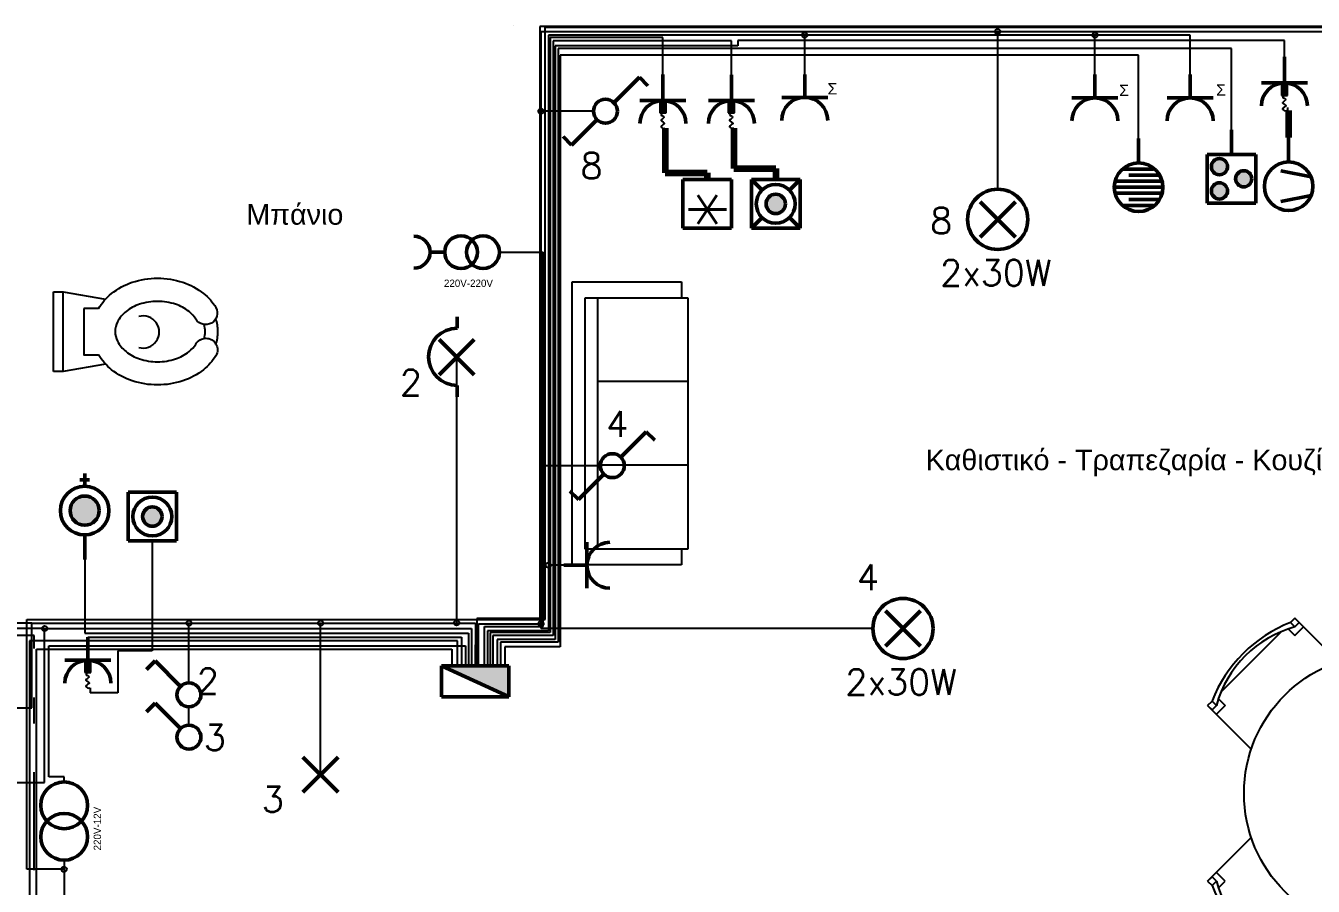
# Model space of a CAD drawing. Header units: metres. Extents: x -82.3 to -56.2, y 15.4 to 27.6.
# Drawn here: x -64.82 to -59.81, y 17.64 to 20.99 of the extents above; entities that cross this region are included whole.
import ezdxf

# ---------------------------------------------------------------- set-up
doc = ezdxf.new("R2010")
doc.units = ezdxf.units.M
doc.header["$LTSCALE"] = 0.1
doc.linetypes.add('ACAD_ISO10W100', pattern=[18, 12, -3, 0, -3])
doc.linetypes.add('DASHDOT', pattern=[25.4, 12.7, -6.35, 0, -6.35])
for name, color, linetype in [('00-03-furn', 254, 'Continuous'), ('00-03-wall', 255, 'Continuous'), ('BUILD_FL002_USER', 254, 'Continuous'), ('Γραμμή Κουδουνιών-Κλειδαριάς', 190, 'Continuous'), ('Γραμμή Ρευματοδοτών', 3, 'Continuous'), ('Γραμμή Συσκευών', 1, 'Continuous'), ('Γραμμή Τηλεφώνου', 30, 'DASHDOT'), ('Γραμμή Φωτισμού', 5, 'Continuous'), ('Παροχή', 11, 'Continuous')]:
    doc.layers.add(name, color=color, linetype=linetype)
doc.layers.add('Electrical', color=255, linetype='Continuous', lineweight=50)
doc.layers.add('S', color=7, linetype='Continuous', lineweight=100)
doc.styles.add('KANABOS', font='arial.ttf')
doc.styles.add('Romans', font='Romans.shx')
doc.styles.add('TXT', font='romans.shx')
pattern_1 = [(0, (-135.498, -2.004), (0, 6.985), [5.08, -1.905]), (90, (-135.498, -2.004), (-6.985, 4e-16), [5.08, -1.905])]

# ---------------------------------------------------------------- blocks, each defined once
blk = doc.blocks.new('SYMBOL_Table_1_2D')
blk.add_circle((0, 0), 0.45)
blk = doc.blocks.new('table1')
at = {"extrusion": (-0.707107, 0.707107, -4.59227e-16)}
for p, q in [((67.3719, 23.3632, 1.44), (67.3549, 23.3463, 1.44)), ((67.0324, 23.0238, 1.44), (67.0494, 23.0408, 1.44))]:
    blk.add_line(p, q, dxfattribs=at)
for p, q in [((67.3719, 23.3632, 1.44), (67.3549, 23.3463, 1.44)), ((67.3719, 23.3293, 1.44), (67.3549, 23.3463, 1.44)), ((67.3719, 23.3632, 1.44), (67.3888, 23.3463, 1.44)), ((67.3719, 23.3632, 1.44), (67.5416, 23.1935, 1.44)), ((67.3719, 23.3293, 1.44), (67.3888, 23.3463, 1.44)), ((67.8863, 23.1935, 1.44), (68.056, 23.3632, 1.44)), ((68.056, 23.3632, 1.44), (68.039, 23.3463, 1.44)), ((68.056, 23.3293, 1.44), (68.039, 23.3463, 1.44)), ((68.056, 23.3632, 1.44), (68.0729, 23.3463, 1.44)), ((68.056, 23.3293, 1.44), (68.0729, 23.3463, 1.44)), ((67.0842, 23.0755, 1.44), (67.3201, 23.3115, 1.44)), ((67.3459, 23.3213, 1.44), (67.3719, 23.2954, 1.44)), ((68.0819, 23.3213, 1.44), (68.056, 23.2954, 1.44)), ((68.1077, 23.3115, 1.44), (68.3436, 23.0755, 1.44)), ((67.0324, 23.0238, 1.44), (67.0494, 23.0408, 1.44)), ((67.0664, 23.0238, 1.44), (67.0494, 23.0408, 1.44)), ((67.0744, 23.0498, 1.44), (67.1003, 23.0238, 1.44)), ((68.3534, 23.0498, 1.44), (68.3275, 23.0238, 1.44)), ((68.3614, 23.0238, 1.44), (68.3784, 23.0408, 1.44)), ((68.3954, 23.0238, 1.44), (68.3784, 23.0408, 1.44)), ((67.0324, 23.0238, 1.44), (67.0494, 23.0069, 1.44)), ((67.2021, 22.8541, 1.44), (67.0324, 23.0238, 1.44)), ((67.0664, 23.0238, 1.44), (67.0494, 23.0069, 1.44)), ((68.3954, 23.0238, 1.44), (68.2257, 22.8541, 1.44)), ((68.3614, 23.0238, 1.44), (68.3784, 23.0069, 1.44)), ((68.3954, 23.0238, 1.44), (68.3784, 23.0069, 1.44)), ((67.2021, 22.5094, 1.44), (67.0324, 22.3397, 1.44)), ((68.3954, 22.3397, 1.44), (68.2257, 22.5094, 1.44)), ((67.0324, 22.3397, 1.44), (67.0494, 22.3567, 1.44)), ((67.0324, 22.3397, 1.44), (67.0494, 22.3227, 1.44)), ((67.0664, 22.3397, 1.44), (67.0494, 22.3567, 1.44)), ((67.0664, 22.3397, 1.44), (67.0494, 22.3227, 1.44)), ((67.0744, 22.3138, 1.44), (67.1003, 22.3397, 1.44)), ((68.3534, 22.3138, 1.44), (68.3275, 22.3397, 1.44)), ((68.3614, 22.3397, 1.44), (68.3784, 22.3567, 1.44)), ((68.3614, 22.3397, 1.44), (68.3784, 22.3227, 1.44)), ((68.3954, 22.3397, 1.44), (68.3784, 22.3567, 1.44)), ((68.3954, 22.3397, 1.44), (68.3784, 22.3227, 1.44)), ((67.0842, 22.288, 1.44), (67.3201, 22.052, 1.44)), ((68.1077, 22.052, 1.44), (68.3436, 22.288, 1.44)), ((67.3719, 22.0003, 1.44), (67.5416, 22.17, 1.44)), ((67.8863, 22.17, 1.44), (68.056, 22.0003, 1.44)), ((67.3459, 22.0422, 1.44), (67.3719, 22.0682, 1.44)), ((68.0819, 22.0422, 1.44), (68.056, 22.0682, 1.44)), ((67.3719, 22.0342, 1.44), (67.3549, 22.0173, 1.44)), ((67.3719, 22.0003, 1.44), (67.3549, 22.0173, 1.44)), ((67.3719, 22.0342, 1.44), (67.3888, 22.0173, 1.44)), ((67.3719, 22.0003, 1.44), (67.3888, 22.0173, 1.44)), ((68.056, 22.0342, 1.44), (68.039, 22.0173, 1.44)), ((68.056, 22.0003, 1.44), (68.039, 22.0173, 1.44)), ((68.056, 22.0342, 1.44), (68.0729, 22.0173, 1.44)), ((68.056, 22.0003, 1.44), (68.0729, 22.0173, 1.44))]:
    blk.add_line(p, q)
at = {"extrusion": (-0.70573, -0.70573, 0.062378)}
for p, q in [((67.3719, 23.3293, 1.44), (67.3549, 23.3463, 1.44)), ((68.056, 23.3293, 1.44), (68.039, 23.3463, 1.44)), ((68.056, 23.2954, 1.44), (68.022, 23.3293, 1.44)), ((68.3275, 23.0238, 1.44), (68.3614, 22.9899, 1.44)), ((68.3614, 23.0238, 1.44), (68.3784, 23.0069, 1.44)), ((68.3614, 22.3397, 1.44), (68.3784, 22.3227, 1.44))]:
    blk.add_line(p, q, dxfattribs=at)
at = {"extrusion": (0.707107, 0.707107, 0)}
for p, q in [((67.3719, 23.3632, 1.44), (67.3888, 23.3463, 1.44)), ((68.3954, 22.3397, 1.44), (68.3784, 22.3567, 1.44))]:
    blk.add_line(p, q, dxfattribs=at)
at = {"extrusion": (0.70573, -0.70573, 0.062378)}
for p, q in [((67.3719, 23.3293, 1.44), (67.3888, 23.3463, 1.44)), ((68.056, 23.3293, 1.44), (68.0729, 23.3463, 1.44)), ((68.056, 23.3293, 1.44), (68.0729, 23.3463, 1.44)), ((67.3719, 23.2954, 1.44), (67.4058, 23.3293, 1.44)), ((67.0664, 23.0238, 1.44), (67.0494, 23.0069, 1.44)), ((67.1003, 23.0238, 1.44), (67.0664, 22.9899, 1.44)), ((67.0664, 22.3397, 1.44), (67.0494, 22.3227, 1.44)), ((67.0664, 22.3397, 1.44), (67.0494, 22.3227, 1.44))]:
    blk.add_line(p, q, dxfattribs=at)
at = {"extrusion": (-0.707107, 0.707107, 0)}
for p, q in [((68.056, 23.3632, 1.44), (68.039, 23.3463, 1.44)), ((67.0324, 22.3397, 1.44), (67.0494, 22.3567, 1.44))]:
    blk.add_line(p, q, dxfattribs=at)
at = {"extrusion": (0.707107, 0.707107, -4.59227e-16)}
for p, q in [((68.056, 23.3632, 1.44), (68.0729, 23.3463, 1.44)), ((68.3954, 23.0238, 1.44), (68.3784, 23.0408, 1.44))]:
    blk.add_line(p, q, dxfattribs=at)
at = {"extrusion": (0.70573, 0.70573, 0.062378)}
for p, q in [((67.0664, 23.0238, 1.44), (67.0494, 23.0408, 1.44)), ((67.0664, 23.0238, 1.44), (67.0494, 23.0408, 1.44)), ((67.0664, 22.3397, 1.44), (67.0494, 22.3567, 1.44)), ((67.1003, 22.3397, 1.44), (67.0664, 22.3737, 1.44)), ((67.3719, 22.0682, 1.44), (67.4058, 22.0342, 1.44)), ((67.3719, 22.0342, 1.44), (67.3888, 22.0173, 1.44)), ((68.056, 22.0342, 1.44), (68.0729, 22.0173, 1.44)), ((68.056, 22.0342, 1.44), (68.0729, 22.0173, 1.44))]:
    blk.add_line(p, q, dxfattribs=at)
at = {"extrusion": (-0.70573, 0.70573, 0.062378)}
for p, q in [((68.3614, 23.0238, 1.44), (68.3784, 23.0408, 1.44)), ((68.3275, 22.3397, 1.44), (68.3614, 22.3737, 1.44)), ((68.3614, 22.3397, 1.44), (68.3784, 22.3567, 1.44)), ((68.056, 22.0682, 1.44), (68.022, 22.0342, 1.44)), ((67.3719, 22.0342, 1.44), (67.3549, 22.0173, 1.44)), ((68.056, 22.0342, 1.44), (68.039, 22.0173, 1.44))]:
    blk.add_line(p, q, dxfattribs=at)
at = {"extrusion": (-0.707107, -0.707107, 0)}
for p, q in [((67.0324, 23.0238, 1.44), (67.0494, 23.0069, 1.44)), ((68.056, 22.0003, 1.44), (68.039, 22.0173, 1.44))]:
    blk.add_line(p, q, dxfattribs=at)
at = {"extrusion": (0.707107, -0.707107, 0)}
for p, q in [((68.3954, 23.0238, 1.44), (68.3784, 23.0069, 1.44)), ((67.3719, 22.0003, 1.44), (67.3888, 22.0173, 1.44))]:
    blk.add_line(p, q, dxfattribs=at)
at = {"extrusion": (-0.707107, -0.707107, -4.59227e-16)}
for p, q in [((67.0324, 22.3397, 1.44), (67.0494, 22.3227, 1.44)), ((67.3719, 22.0003, 1.44), (67.3549, 22.0173, 1.44))]:
    blk.add_line(p, q, dxfattribs=at)
at = {"extrusion": (0.707107, -0.707107, -4.59227e-16)}
for p, q in [((68.3954, 22.3397, 1.44), (68.3784, 22.3227, 1.44)), ((68.056, 22.0003, 1.44), (68.0729, 22.0173, 1.44))]:
    blk.add_line(p, q, dxfattribs=at)
for centre, major_axis, start_param, end_param in [((67.5526, 22.8431, 1.44), (0.3823, 0.3823), 1.159768, 1.981825), ((67.8752, 22.8431, 1.44), (0.3823, 0.3823), 5.872157, 6.694214), ((67.4882, 22.9075, 1.44), (-0.3094, 0.3094), -0.516182, 0.516262), ((67.9396, 22.9075, 1.44), (0.3094, 0.3094), 5.767004, 6.799447), ((67.4882, 22.4561, 1.44), (-0.3094, 0.3094), 1.054535, 2.086978), ((67.9396, 22.4561, 1.44), (-0.3094, 0.3094), 2.625331, 3.657774), ((67.5526, 22.5204, 1.44), (0.3823, 0.3823), 2.730564, 3.552621), ((67.8752, 22.5204, 1.44), (0.3823, 0.3823), 4.301361, 5.123417)]:
    blk.add_ellipse(centre, major_axis=major_axis, ratio=1, start_param=start_param, end_param=end_param)
at = {"xscale": 1.200000000000008, "yscale": 1.200000000000008, "zscale": 1.500000000000004, "rotation": 44.99999999999956}
blk.add_blockref('SYMBOL_Table_1_2D', (67.7139, 22.6818, 1.44), dxfattribs=at)

msp = doc.modelspace()

# ---------------------------------------------------------------- hatches: boundary and pattern name
for points in [[(-59.9334, 20.7191), (-59.9092, 20.7191), (-59.9092, 20.7675), (-59.9334, 20.7675)], [(-62.3513, 20.6506), (-62.3271, 20.6506), (-62.3271, 20.6989), (-62.3513, 20.6989)], [(-62.0847, 20.6506), (-62.0605, 20.6506), (-62.0605, 20.6989), (-62.0847, 20.6989)], [(-64.5883, 18.4736), (-64.5641, 18.4736), (-64.5641, 18.5219), (-64.5883, 18.5219)]]:
    msp.add_hatch(color=256).paths.add_polyline_path(points)
at = {"layer": 'Electrical', "linetype": 'Continuous'}
h = msp.add_hatch(color=256, dxfattribs=at)
h.paths.add_polyline_path([(-60.0483, 20.3946, 1), (-60.1113, 20.3946, 1)])
h.paths.add_polyline_path([(-60.1428, 20.3474, 1), (-60.2058, 20.3474, 1)])
h.paths.add_polyline_path([(-60.1428, 20.4419, 1), (-60.2058, 20.4419, 1)])
for points in [[(-61.8625, 20.297, 1), (-61.9381, 20.297, 1)], [(-64.5318, 19.1039, 1), (-64.6452, 19.1039, 1)], [(-64.2876, 19.0808, 1), (-64.3632, 19.0808, 1)]]:
    msp.add_hatch(color=256, dxfattribs=at).paths.add_polyline_path(points)
h = msp.add_hatch(color=256, dxfattribs=at)
h.set_gradient(color1=(173, 173, 173), color2=(173, 173, 173))
h.paths.add_polyline_path([(-62.9377, 18.5), (-62.9377, 18.3794), (-63.2005, 18.5)])
at = {"layer": 'Γραμμή Κουδουνιών-Κλειδαριάς', "ltscale": 0.3}
h = msp.add_hatch(dxfattribs=at)
h.set_pattern_fill('ANGLE', color=256)
h.set_pattern_definition(pattern_1)
h.paths.add_polyline_path([(-64.6684, 17.7186, 0.414214), (-64.6784, 17.7086), (-64.6684, 17.7086)])
h.paths.add_polyline_path([(-64.6684, 17.7086), (-64.6784, 17.7086, 0.414214), (-64.6684, 17.6986)])
h.paths.add_polyline_path([(-64.6584, 17.7086, 0.414214), (-64.6684, 17.7186), (-64.6684, 17.6986, 0.414214)])
at = {"layer": 'Γραμμή Ρευματοδοτών', "ltscale": 0.3}
h = msp.add_hatch(dxfattribs=at)
h.set_pattern_fill('ANGLE', color=256)
h.set_pattern_definition(pattern_1)
h.paths.add_polyline_path([(-59.0325, 16.8237), (-59.0525, 16.8237, 0.159286), (-59.0506, 16.8178), (-59.0345, 16.8178, 0.159286)])
h.paths.add_polyline_path([(-59.0345, 16.8178), (-59.0506, 16.8178, 0.507313)])
h.paths.add_polyline_path([(-59.0425, 16.8337), (-59.0425, 16.8237), (-59.0325, 16.8237, 0.414214)])
h.paths.add_polyline_path([(-59.0425, 16.8337, 0.414214), (-59.0525, 16.8237), (-59.0425, 16.8237)])
h.paths.add_polyline_path([(-60.6487, 20.9537), (-60.6587, 20.9537), (-60.6587, 20.9437, 0.414214)])
h.paths.add_polyline_path([(-60.6587, 20.9537), (-60.6687, 20.9537, 0.414214), (-60.6587, 20.9437)])
h.paths.add_polyline_path([(-60.6687, 20.9537), (-60.6487, 20.9537, 1)])
h.paths.add_polyline_path([(-61.7976, 20.9537), (-61.7776, 20.9537, 1)])
h.paths.add_polyline_path([(-61.7776, 20.9537), (-61.7876, 20.9537), (-61.7876, 20.9437, 0.414214)])
h.paths.add_polyline_path([(-61.7876, 20.9537), (-61.7976, 20.9537, 0.414214), (-61.7876, 20.9437)])
h = msp.add_hatch(dxfattribs=at)
h.set_pattern_fill('ANGLE', color=256)
h.set_pattern_definition(pattern_1)
h.paths.add_polyline_path([(-61.7976, 20.9537), (-61.7776, 20.9537, 1)])
h.paths.add_polyline_path([(-61.7776, 20.9537), (-61.7876, 20.9537), (-61.7876, 20.9437, 0.414214)])
h.paths.add_polyline_path([(-61.7876, 20.9537), (-61.7976, 20.9537, 0.414214), (-61.7876, 20.9437)])
h = msp.add_hatch(dxfattribs=at)
h.set_pattern_fill('ANGLE', color=256)
h.set_pattern_definition(pattern_1)
h.paths.add_polyline_path([(-60.6687, 20.9537), (-60.6487, 20.9537, 1)])
h.paths.add_polyline_path([(-60.6587, 20.9537), (-60.6687, 20.9537, 0.414214), (-60.6587, 20.9437)])
h.paths.add_polyline_path([(-60.6487, 20.9537), (-60.6587, 20.9537), (-60.6587, 20.9437, 0.414214)])
h = msp.add_hatch(dxfattribs=at)
h.set_pattern_fill('ANGLE', color=256)
h.set_pattern_definition(pattern_1)
h.paths.add_polyline_path([(-62.7848, 18.9012, 0.414214), (-62.7948, 18.8912, 0.414214), (-62.7848, 18.8812)])
h.paths.add_polyline_path([(-62.7781, 18.8912), (-62.7848, 18.8912), (-62.7848, 18.8812, 0.186355), (-62.7781, 18.8838)])
h.paths.add_polyline_path([(-62.7781, 18.8986, 0.186355), (-62.7848, 18.9012), (-62.7848, 18.8912), (-62.7781, 18.8912)])
h.paths.add_polyline_path([(-62.7781, 18.8986), (-62.7781, 18.8912), (-62.7748, 18.8912, 0.211531)])
h.paths.add_polyline_path([(-62.7748, 18.8912), (-62.7781, 18.8912), (-62.7781, 18.8838, 0.211531)])
h.paths.add_polyline_path([(-64.7543, 18.6451), (-64.7443, 18.6451), (-64.7343, 18.6451, 1)])
h.paths.add_polyline_path([(-64.7443, 18.6451), (-64.7543, 18.6451, 0.414214), (-64.7443, 18.6351)])
h.paths.add_polyline_path([(-64.7343, 18.6451), (-64.7443, 18.6451), (-64.7443, 18.6351, 0.414214)])
h.paths.add_polyline_path([(-64.9765, 19.9589), (-64.9865, 19.9589, 0.414214), (-64.9765, 19.9489)])
h.paths.add_polyline_path([(-64.9765, 19.9689), (-64.9765, 19.9489, 0.414214), (-64.9665, 19.9589, 0.414214)])
h.paths.add_polyline_path([(-64.9765, 19.9689, 0.414214), (-64.9865, 19.9589), (-64.9765, 19.9589)])
h = msp.add_hatch(dxfattribs=at)
h.set_pattern_fill('ANGLE', color=256)
h.set_pattern_definition(pattern_1)
h.paths.add_polyline_path([(-62.7781, 18.8986, 0.186355), (-62.7848, 18.9012), (-62.7848, 18.8912), (-62.7781, 18.8912)])
h.paths.add_polyline_path([(-62.7781, 18.8912), (-62.7848, 18.8912), (-62.7848, 18.8812, 0.186355), (-62.7781, 18.8838)])
h.paths.add_polyline_path([(-62.7748, 18.8912), (-62.7781, 18.8912), (-62.7781, 18.8838, 0.211531)])
h.paths.add_polyline_path([(-62.7781, 18.8986), (-62.7781, 18.8912), (-62.7748, 18.8912, 0.211531)])
h.paths.add_polyline_path([(-62.7848, 18.9012, 0.414214), (-62.7948, 18.8912, 0.414214), (-62.7848, 18.8812)])
h = msp.add_hatch(dxfattribs=at)
h.set_pattern_fill('ANGLE', color=256)
h.set_pattern_definition(pattern_1)
h.paths.add_polyline_path([(-64.7543, 18.6451), (-64.7443, 18.6451), (-64.7343, 18.6451, 1)])
h.paths.add_polyline_path([(-64.7343, 18.6451), (-64.7443, 18.6451), (-64.7443, 18.6351, 0.414214)])
h.paths.add_polyline_path([(-64.7443, 18.6451), (-64.7543, 18.6451, 0.414214), (-64.7443, 18.6351)])
at = {"layer": 'Γραμμή Φωτισμού', "ltscale": 0.3}
h = msp.add_hatch(dxfattribs=at)
h.set_pattern_fill('ANGLE', color=256)
h.set_pattern_definition(pattern_1)
h.paths.add_polyline_path([(-61.0468, 20.9671), (-61.0268, 20.9671, 1)])
h.paths.add_polyline_path([(-61.0368, 20.9671), (-61.0468, 20.9671, 0.414214), (-61.0368, 20.9571)])
h.paths.add_polyline_path([(-61.0268, 20.9671), (-61.0368, 20.9671), (-61.0368, 20.9571, 0.414214)])
h = msp.add_hatch(dxfattribs=at)
h.set_pattern_fill('ANGLE', color=256)
h.set_pattern_definition(pattern_1)
h.paths.add_polyline_path([(-61.0468, 20.9671), (-61.0268, 20.9671, 1)])
h.paths.add_polyline_path([(-61.0268, 20.9671), (-61.0368, 20.9671), (-61.0368, 20.9571, 0.414214)])
h.paths.add_polyline_path([(-61.0368, 20.9671), (-61.0468, 20.9671, 0.414214), (-61.0368, 20.9571)])
h = msp.add_hatch(dxfattribs=at)
h.set_pattern_fill('ANGLE', color=256)
h.set_pattern_definition(pattern_1)
h.paths.add_polyline_path([(-62.8133, 20.6674), (-62.8133, 20.6574), (-62.8033, 20.6574, 0.414214)])
h.paths.add_polyline_path([(-62.8133, 20.6674, 0.128236), (-62.8182, 20.6662), (-62.8182, 20.6487, 0.128236), (-62.8133, 20.6474)])
h.paths.add_polyline_path([(-62.8182, 20.6662, 0.047112), (-62.8197, 20.6651), (-62.8197, 20.6498, 0.047112), (-62.8182, 20.6487)])
h.paths.add_polyline_path([(-62.8033, 20.6574), (-62.8133, 20.6574), (-62.8133, 20.6474, 0.414214)])
h = msp.add_hatch(dxfattribs=at)
h.set_pattern_fill('ANGLE', color=256)
h.set_pattern_definition(pattern_1)
h.paths.add_polyline_path([(-64.1929, 18.6661), (-64.1729, 18.6661, 1)])
h.paths.add_polyline_path([(-64.1829, 18.6661), (-64.1929, 18.6661, 0.414214), (-64.1829, 18.6561)])
h.paths.add_polyline_path([(-64.1729, 18.6661), (-64.1829, 18.6661), (-64.1829, 18.6561, 0.414214)])
h = msp.add_hatch(dxfattribs=at)
h.set_pattern_fill('ANGLE', color=256)
h.set_pattern_definition(pattern_1)
h.paths.add_polyline_path([(-64.1729, 18.6661), (-64.1829, 18.6661), (-64.1829, 18.6561, 0.414214)])
h.paths.add_polyline_path([(-64.1829, 18.6661), (-64.1929, 18.6661, 0.414214), (-64.1829, 18.6561)])
h.paths.add_polyline_path([(-64.1929, 18.6661), (-64.1829, 18.6661), (-64.1729, 18.6661, 1)])
h = msp.add_hatch(dxfattribs=at)
h.set_pattern_fill('ANGLE', color=256)
h.set_pattern_definition(pattern_1)
h.paths.add_polyline_path([(-63.681, 18.6661), (-63.661, 18.6661, 1)])
h.paths.add_polyline_path([(-63.671, 18.6661), (-63.681, 18.6661, 0.414214), (-63.671, 18.6561)])
h.paths.add_polyline_path([(-63.661, 18.6661), (-63.671, 18.6661), (-63.671, 18.6561, 0.414214)])
h = msp.add_hatch(dxfattribs=at)
h.set_pattern_fill('ANGLE', color=256)
h.set_pattern_definition(pattern_1)
h.paths.add_polyline_path([(-63.661, 18.6661), (-63.671, 18.6661), (-63.671, 18.6561, 0.414214)])
h.paths.add_polyline_path([(-63.671, 18.6661), (-63.681, 18.6661, 0.414214), (-63.671, 18.6561)])
h.paths.add_polyline_path([(-63.681, 18.6661), (-63.661, 18.6661, 1)])
h = msp.add_hatch(dxfattribs=at)
h.set_pattern_fill('ANGLE', color=256)
h.set_pattern_definition(pattern_1)
h.paths.add_polyline_path([(-63.1515, 18.6672, 0.02749), (-63.1515, 18.6661), (-63.1316, 18.6661, 0.02749), (-63.1315, 18.6672, 1)])
h.paths.add_polyline_path([(-63.1316, 18.6661), (-63.1515, 18.6661, 0.895695)])
h = msp.add_hatch(dxfattribs=at)
h.set_pattern_fill('ANGLE', color=256)
h.set_pattern_definition(pattern_1)
h.paths.add_polyline_path([(-63.1515, 18.6672, 0.02749), (-63.1515, 18.6661), (-63.1316, 18.6661, 0.02749), (-63.1315, 18.6672, 1)])
h.paths.add_polyline_path([(-63.1316, 18.6661), (-63.1515, 18.6661, 0.895695)])
h = msp.add_hatch(dxfattribs=at)
h.set_pattern_fill('ANGLE', color=256)
h.set_pattern_definition(pattern_1)
h.paths.add_polyline_path([(-62.8046, 18.669, 0.268543), (-62.8133, 18.674), (-62.8133, 18.664), (-62.8233, 18.664, 0.768208), (-62.8046, 18.659)])
h.paths.add_polyline_path([(-62.8133, 18.674, 0.414214), (-62.8233, 18.664), (-62.8133, 18.664)])
h.paths.add_polyline_path([(-62.8046, 18.669), (-62.8046, 18.659, 0.131089), (-62.8033, 18.664, 0.131089)])
h = msp.add_hatch(dxfattribs=at)
h.set_pattern_fill('ANGLE', color=256)
h.set_pattern_definition(pattern_1)
h.paths.add_polyline_path([(-62.8133, 18.674, 0.414214), (-62.8233, 18.664), (-62.8133, 18.664)])
h.paths.add_polyline_path([(-62.8046, 18.669, 0.268543), (-62.8133, 18.674), (-62.8133, 18.664), (-62.8233, 18.664, 0.768208), (-62.8046, 18.659)])
h.paths.add_polyline_path([(-62.8033, 18.664, 0.131089), (-62.8046, 18.669), (-62.8046, 18.659, 0.131089)])

# ---------------------------------------------------------------- linework, layer by layer
for p, q in [((-59.9092, 20.7675, -7.96), (-59.9334, 20.7675, -7.96)), ((-59.9334, 20.7675, -7.96), (-59.9334, 20.7191, -7.96)), ((-59.9092, 20.7191, -7.96), (-59.9092, 20.7675, -7.96)), ((-62.3513, 20.6989, -7.96), (-62.3513, 20.6506, -7.96)), ((-62.3271, 20.6506, -7.96), (-62.3271, 20.6989, -7.96)), ((-62.0847, 20.6989, -7.96), (-62.0847, 20.6506, -7.96)), ((-62.0605, 20.6506, -7.96), (-62.0605, 20.6989, -7.96)), ((-59.9334, 20.7191, -7.96), (-59.9092, 20.7191, -7.96)), ((-62.3513, 20.6506, -7.96), (-62.3271, 20.6506, -7.96)), ((-62.0847, 20.6506, -7.96), (-62.0605, 20.6506, -7.96)), ((-64.5883, 18.5219), (-64.5883, 18.4736)), ((-64.5641, 18.5219), (-64.5883, 18.5219)), ((-64.5641, 18.4736), (-64.5641, 18.5219)), ((-64.5883, 18.4736), (-64.5641, 18.4736))]:
    msp.add_line(p, q)
at = {"color": 0, "linetype": 'ByBlock', "lineweight": -2}
for p, q in [((-62.2669, 19.9932, -7.96), (-62.2669, 19.9321, -7.96)), ((-62.2669, 18.9544, -7.96), (-62.2669, 18.8933, -7.96))]:
    msp.add_line(p, q, dxfattribs=at)
for points in [[(-59.9213, 20.7191, -7.96), (-59.9282, 20.7109, -7.96), (-59.9223, 20.7081, -7.96), (-59.9169, 20.7031, -7.96), (-59.9223, 20.6965, -7.96), (-59.9288, 20.69, -7.96), (-59.9208, 20.6837, -7.96), (-59.9159, 20.6787, -7.96), (-59.9235, 20.6721, -7.96), (-59.9288, 20.6657, -7.96), (-59.9227, 20.6601, -7.96), (-59.9123, 20.6601, -7.96)], [(-62.3392, 20.6506, -7.96), (-62.346, 20.6423, -7.96), (-62.3402, 20.6396, -7.96), (-62.3347, 20.6346, -7.96), (-62.3402, 20.628, -7.96), (-62.3466, 20.6215, -7.96), (-62.3387, 20.6152, -7.96), (-62.3338, 20.6102, -7.96), (-62.3414, 20.6036, -7.96), (-62.3466, 20.5972, -7.96), (-62.3406, 20.5916, -7.96), (-62.3301, 20.5916, -7.96)], [(-62.0726, 20.6506, -7.96), (-62.0795, 20.6423, -7.96), (-62.0736, 20.6396, -7.96), (-62.0682, 20.6346, -7.96), (-62.0736, 20.628, -7.96), (-62.0801, 20.6215, -7.96), (-62.0721, 20.6152, -7.96), (-62.0672, 20.6102, -7.96), (-62.0748, 20.6036, -7.96), (-62.0801, 20.5972, -7.96), (-62.074, 20.5916, -7.96), (-62.0636, 20.5916, -7.96)], [(-64.5762, 18.4736), (-64.5831, 18.4653), (-64.5773, 18.4626), (-64.5718, 18.4576), (-64.5773, 18.451), (-64.5837, 18.4445), (-64.5757, 18.4382), (-64.5708, 18.4332), (-64.5784, 18.4266), (-64.5837, 18.4202), (-64.5776, 18.4146), (-64.5672, 18.4146)]]:
    msp.add_spline(points, degree=3)
at = {"layer": '00-03-furn', "color": 0, "linetype": 'ByBlock', "lineweight": -2}
for p, q in [((-62.6918, 19.9932, -7.96), (-62.2669, 19.9932, -7.96)), ((-62.6918, 18.8933, -7.96), (-62.6918, 19.9932, -7.96)), ((-62.6418, 18.9544, -7.96), (-62.6418, 19.9321, -7.96)), ((-62.6418, 19.9321, -7.96), (-62.2419, 19.9321, -7.96)), ((-62.5919, 18.9544, -7.96), (-62.5919, 19.9321, -7.96)), ((-62.2419, 19.9321, -7.96), (-62.2419, 18.9544, -7.96)), ((-62.2419, 19.6062, -7.96), (-62.5919, 19.6062, -7.96)), ((-62.2419, 19.2803, -7.96), (-62.5919, 19.2803, -7.96)), ((-62.2419, 18.9544, -7.96), (-62.6418, 18.9544, -7.96)), ((-62.2669, 18.8933, -7.96), (-62.6918, 18.8933, -7.96))]:
    msp.add_line(p, q, dxfattribs=at)
at = {"layer": '00-03-furn', "color": 254, "linetype": 'Continuous', "extrusion": (-1, 3.7397e-15, 0)}
for points, elevation in [([(-19.6452, -7.96), (-19.9545, -7.96)], 64.7095), ([(-19.6452, -7.96), (-19.9545, -7.96)], 64.6728), ([(-19.8894, -7.96), (-19.7104, -7.96)], 64.592)]:
    msp.add_lwpolyline(points, dxfattribs=dict(at, elevation=elevation))
at = {"layer": '00-03-furn', "color": 254, "linetype": 'Continuous', "extrusion": (3.7397e-15, 1, 0)}
for points, elevation in [([(64.7095, -7.96), (64.6728, -7.96)], 19.9545), ([(64.5352, -7.96), (64.592, -7.96)], 19.8894), ([(64.592, -7.96), (64.5352, -7.96)], 19.7103), ([(64.6728, -7.96), (64.7095, -7.96)], 19.6452)]:
    msp.add_lwpolyline(points, dxfattribs=dict(at, elevation=elevation))
at = {"layer": '00-03-furn', "color": 254, "linetype": 'Continuous', "extrusion": (-0.169318, -0.985561, 0), "elevation": -8.7161}
msp.add_lwpolyline([(-67.1177, -7.96), (-66.9503, -7.96)], dxfattribs=at)
at = {"layer": '00-03-furn', "color": 254, "linetype": 'Continuous', "elevation": -7.96}
msp.add_lwpolyline([(-64.5071, 19.6737), (-64.6728, 19.6452)], dxfattribs=at)
at = {"layer": '00-03-furn', "color": 254, "linetype": 'Continuous', "extrusion": (0, 0, -1)}
for centre, radius, start, end in [((64.3223, 19.7461, 7.96), 0.2589, 51.4169, 71.7133), ((64.3051, 19.6941, 7.96), 0.3137, 71.7132, 90), ((64.3051, 19.6941, 7.96), 0.3137, 90, 108.2868), ((64.2879, 19.7461, 7.96), 0.2589, 108.2867, 128.5831), ((64.3487, 19.7792, 7.96), 0.2166, 30.5718, 51.417), ((64.2615, 19.7792, 7.96), 0.2166, 128.5831, 148.0626), ((64.1179, 19.8727, 7.96), 0.0453, 152.3366, 327.5968), ((64.1169, 19.7292, 7.96), 0.0451, 29.3676, 210.679), ((64.592, 19.7104, 7.96), 0.00005, 270, 0), ((64.3383, 19.8323, 7.96), 0.2316, 308.9185, 328.2302), ((64.2615, 19.8214, 7.96), 0.2166, 212.1376, 231.4169), ((64.3223, 19.8545, 7.96), 0.2589, 288.2867, 308.5831), ((64.2879, 19.8545, 7.96), 0.2589, 231.4169, 251.7133), ((64.3051, 19.9065, 7.96), 0.3137, 270, 288.2868), ((64.3051, 19.9065, 7.96), 0.3137, 251.7132, 270)]:
    msp.add_arc(centre, radius, start, end, dxfattribs=at)
at = {"layer": '00-03-furn', "color": 254, "linetype": 'Continuous'}
for centre, radius, start, end in [((-64.3223, 19.7461, -7.96), 0.1689, 108.2867, 128.5831), ((-64.3051, 19.6941, -7.96), 0.2237, 90, 108.2868), ((-64.3051, 19.6941, -7.96), 0.2237, 71.7132, 90), ((-64.2879, 19.7461, -7.96), 0.1689, 51.4169, 71.7133), ((-64.3893, 19.8003, -7.96), 0.0808, 152.562, 180), ((-64.3487, 19.7792, -7.96), 0.1266, 128.583, 152.5621), ((-64.361, 19.7988, -7.96), 0.0625, 253.7398, 106.2602), ((-64.2497, 19.7918, -7.96), 0.1094, 31.1838, 52.1391), ((-64.2209, 19.8003, -7.96), 0.1508, 360, 19.382), ((-64.3893, 19.8003, -7.96), 0.0808, 180, 207.438), ((-64.2209, 19.8003, -7.96), 0.1008, 343.6702, 0), ((-64.2209, 19.8003, -7.96), 0.1008, 0, 15.7811), ((-64.2209, 19.8003, -7.96), 0.1508, 340.3969, 0), ((-64.3487, 19.8214, -7.96), 0.1266, 207.4379, 231.417), ((-64.2615, 19.8214, -7.96), 0.1266, 308.5831, 326.3576), ((-64.3223, 19.8545, -7.96), 0.1689, 231.4169, 251.7133), ((-64.3051, 19.9065, -7.96), 0.2237, 251.7132, 270), ((-64.3051, 19.9065, -7.96), 0.2237, 270, 288.2868), ((-64.2879, 19.8545, -7.96), 0.1689, 288.2867, 308.5831)]:
    msp.add_arc(centre, radius, start, end, dxfattribs=at)
at = {"layer": '00-03-wall', "ltscale": 0.3}
msp.add_line((-62.9197, 20.9899, -7.96), (-62.9197, 20.9899, -7.96), dxfattribs=at)
at = {"layer": 'Electrical', "ltscale": 0.3}
for p, q in [((-59.9213, 20.8569, -7.96), (-59.9213, 20.8684, -7.96)), ((-60.5832, 20.3617, -7.96), (-60.3942, 20.3617, -7.96)), ((-63.1881, 20.1091, -7.96), (-63.2452, 20.1091, -7.96))]:
    msp.add_line(p, q, dxfattribs=at)
at = {"layer": 'Electrical'}
for p, q in [((-59.9213, 20.8569, -7.96), (-59.9213, 20.7675, -7.96)), ((-62.3392, 20.8008, -7.96), (-62.3392, 20.6989, -7.96)), ((-62.0726, 20.7985, -7.96), (-62.0726, 20.6989, -7.96)), ((-61.7876, 20.8008, -7.96), (-61.7876, 20.7113, -7.96)), ((-60.6587, 20.8008, -7.96), (-60.6587, 20.709, -7.96)), ((-60.2882, 20.8008, -7.96), (-60.2882, 20.709, -7.96)), ((-59.9213, 20.7675, -7.96), (-60.0108, 20.7675, -7.96)), ((-59.9213, 20.7675, -7.96), (-59.8319, 20.7675, -7.96)), ((-62.3392, 20.6989, -7.96), (-62.4286, 20.6989, -7.96)), ((-62.3392, 20.6989, -7.96), (-62.2498, 20.6989, -7.96)), ((-62.0726, 20.6989, -7.96), (-62.162, 20.6989, -7.96)), ((-62.0726, 20.6989, -7.96), (-61.9832, 20.6989, -7.96)), ((-61.7876, 20.7113, -7.96), (-61.8771, 20.7113, -7.96)), ((-61.7876, 20.7113, -7.96), (-61.6982, 20.7113, -7.96)), ((-60.6587, 20.709, -7.96), (-60.7481, 20.709, -7.96)), ((-60.6587, 20.709, -7.96), (-60.5693, 20.709, -7.96)), ((-60.2882, 20.709, -7.96), (-60.3776, 20.709, -7.96)), ((-60.2882, 20.709, -7.96), (-60.1988, 20.709, -7.96)), ((-60.9682, 20.1681, -7.96), (-61.1054, 20.3053, -7.96)), ((-61.1054, 20.1681, -7.96), (-60.9682, 20.3053, -7.96)), ((-63.1396, 19.8134, -7.96), (-63.1396, 19.8578, -7.96)), ((-63.2101, 19.7689, -7.96), (-63.0729, 19.6317, -7.96)), ((-63.2101, 19.6317, -7.96), (-63.0729, 19.7689, -7.96)), ((-63.1396, 19.5911, -7.96), (-63.1396, 19.5466, -7.96)), ((-62.6347, 18.8912, -7.96), (-62.6347, 18.9807, -7.96)), ((-62.7241, 18.8912, -7.96), (-62.6347, 18.8912, -7.96)), ((-62.6347, 18.8912, -7.96), (-62.6347, 18.8018, -7.96)), ((-61.3366, 18.5767, -7.96), (-61.4738, 18.7139, -7.96)), ((-61.4738, 18.5767, -7.96), (-61.3366, 18.7139, -7.96)), ((-64.5762, 18.6114), (-64.5762, 18.5219)), ((-64.5762, 18.5219), (-64.6657, 18.5219)), ((-64.5762, 18.5219), (-64.4868, 18.5219)), ((-63.6024, 18.1454, -7.96), (-63.7396, 18.0082, -7.96)), ((-63.7396, 18.1454, -7.96), (-63.6024, 18.0082, -7.96))]:
    msp.add_line(p, q, dxfattribs=at)
at = {"layer": 'Electrical', "linetype": 'Continuous'}
for p, q in [((-62.4308, 20.7893, -9.4), (-62.5297, 20.6904, -9.4)), ((-62.3978, 20.7563, -9.4), (-62.4308, 20.7893, -9.4)), ((-62.5957, 20.6244, -9.4), (-62.6946, 20.5255, -9.4)), ((-60.1271, 20.4891, -7.96), (-60.1271, 20.5847, -7.96)), ((-62.6946, 20.5255, -9.4), (-62.7276, 20.5585, -9.4)), ((-60.4887, 20.4562, -7.96), (-60.4887, 20.5518, -7.96)), ((-59.905, 20.46, -7.96), (-59.905, 20.5556, -7.96)), ((-60.2216, 20.3001, -7.96), (-60.2216, 20.4891, -7.96)), ((-60.2216, 20.4891, -7.96), (-60.0326, 20.4891, -7.96)), ((-60.1271, 20.4891, -7.96), (-60.1271, 20.4891, -7.96)), ((-60.1271, 20.4891, -7.96), (-60.0798, 20.4891, -7.96)), ((-60.0326, 20.4891, -7.96), (-60.0326, 20.3001, -7.96)), ((-60.4887, 20.4562, -7.96), (-60.4887, 20.4562, -7.96)), ((-60.0326, 20.4261, -7.96), (-60.0326, 20.4576, -7.96)), ((-59.905, 20.46, -7.96), (-59.905, 20.46, -7.96)), ((-62.2613, 20.2025, -7.96), (-62.2613, 20.3915, -7.96)), ((-62.2613, 20.3915, -7.96), (-62.0723, 20.3915, -7.96)), ((-62.1668, 20.3915, -7.96), (-62.1668, 20.3915, -7.96)), ((-62.1668, 20.3915, -7.96), (-62.1196, 20.3915, -7.96)), ((-62.0723, 20.3915, -7.96), (-62.0723, 20.2025, -7.96)), ((-61.9948, 20.2025, -7.96), (-61.9948, 20.3915, -7.96)), ((-61.9948, 20.3915, -7.96), (-61.8058, 20.3915, -7.96)), ((-61.9948, 20.3915, -7.96), (-61.9537, 20.3504, -7.96)), ((-61.9003, 20.3915, -7.96), (-61.9003, 20.3915, -7.96)), ((-61.9003, 20.3915, -7.96), (-61.853, 20.3915, -7.96)), ((-61.8058, 20.3915, -7.96), (-61.8468, 20.3504, -7.96)), ((-61.8058, 20.3915, -7.96), (-61.8058, 20.2025, -7.96)), ((-62.0723, 20.3285, -7.96), (-62.0723, 20.36, -7.96)), ((-61.8058, 20.3285, -7.96), (-61.8058, 20.36, -7.96)), ((-60.0326, 20.3631, -7.96), (-60.0326, 20.3316, -7.96)), ((-60.0326, 20.3001, -7.96), (-60.2216, 20.3001, -7.96)), ((-62.0723, 20.2655, -7.96), (-62.0723, 20.234, -7.96)), ((-61.9948, 20.2025, -7.96), (-61.9537, 20.2435, -7.96)), ((-61.8058, 20.2025, -7.96), (-61.8468, 20.2435, -7.96)), ((-61.8058, 20.2655, -7.96), (-61.8058, 20.234, -7.96)), ((-62.0723, 20.2025, -7.96), (-62.2613, 20.2025, -7.96)), ((-61.8058, 20.2025, -7.96), (-61.9948, 20.2025, -7.96)), ((-62.404, 19.4107, -7.96), (-62.5029, 19.3117, -7.96)), ((-62.371, 19.3776, -7.96), (-62.404, 19.4107, -7.96)), ((-64.5885, 19.1984, 78.9801), (-64.5885, 19.2488, 78.9801)), ((-62.5689, 19.2458, -7.96), (-62.6678, 19.1468, -7.96)), ((-64.6077, 19.2236, 78.9801), (-64.5885, 19.2236, 78.9801)), ((-64.5885, 19.2236, 78.9801), (-64.5692, 19.2236, 78.9801)), ((-64.2309, 19.1753, -14.3604), (-64.4199, 19.1753, -14.3604)), ((-64.4199, 19.1753, -14.3604), (-64.4199, 18.9863, -14.3604)), ((-64.3569, 19.1753, -14.3604), (-64.3884, 19.1753, -14.3604)), ((-64.2939, 19.1753, -14.3604), (-64.2624, 19.1753, -14.3604)), ((-64.2309, 18.9863, -14.3604), (-64.2309, 19.1753, -14.3604)), ((-62.6678, 19.1468, -7.96), (-62.7007, 19.1798, -7.96)), ((-64.2309, 19.0808, -14.3604), (-64.2309, 19.1281, -14.3604)), ((-64.2309, 19.0808, -14.3604), (-64.2309, 19.0808, -14.3604)), ((-64.5885, 19.0094, 78.9801), (-64.5885, 19.0094, 78.9801)), ((-64.5885, 19.0094, 78.9801), (-64.5885, 18.9138, 78.9801)), ((-64.4199, 18.9863, -14.3604), (-64.2309, 18.9863, -14.3604)), ((-64.3148, 18.5192, -9.4), (-64.3477, 18.4862, -9.4)), ((-64.2159, 18.4203, -9.4), (-64.3148, 18.5192, -9.4)), ((-63.2009, 18.3792, -9.4), (-63.2009, 18.4999, -9.4)), ((-63.2009, 18.4999, -9.4), (-62.9381, 18.4999, -9.4)), ((-63.2005, 18.5, -7.96), (-62.9377, 18.3794, -7.96)), ((-62.9381, 18.3792, -9.4), (-62.9381, 18.4999, -9.4)), ((-64.3148, 18.3548, -9.4), (-64.3477, 18.3218, -9.4)), ((-64.2159, 18.2559, -9.4), (-64.3148, 18.3548, -9.4)), ((-62.9381, 18.3792, -9.4), (-63.2009, 18.3792, -9.4))]:
    msp.add_line(p, q, dxfattribs=at)
at = {"layer": 'Electrical', "linetype": 'ACAD_ISO10W100', "ltscale": 0.1}
for p, q in [((-60.4886, 20.3853, -7.96), (-60.5802, 20.3853, -7.96)), ((-60.4069, 20.409, -7.96), (-60.5706, 20.409, -7.96)), ((-60.5512, 20.4326, -7.96), (-60.4262, 20.4326, -7.96)), ((-60.4886, 20.3853, -7.96), (-60.3972, 20.3853, -7.96)), ((-59.8177, 20.4017, -7.96), (-59.9718, 20.4323, -7.96)), ((-60.4875, 20.3381, -7.96), (-60.5802, 20.3381, -7.96)), ((-60.4875, 20.3381, -7.96), (-60.3972, 20.3381, -7.96)), ((-60.4069, 20.3145, -7.96), (-60.5706, 20.3145, -7.96)), ((-60.5513, 20.2909, -7.96), (-60.4262, 20.2909, -7.96)), ((-59.8177, 20.3293, -7.96), (-59.9718, 20.2987, -7.96))]:
    msp.add_line(p, q, dxfattribs=at)
at = {"layer": 'Electrical', "linetype": 'Continuous'}
for centre, radius in [((-62.5627, 20.6574, -9.4), 0.0466), ((-60.4887, 20.3617, -7.96), 0.0945), ((-60.1743, 20.4419, -7.96), 0.0315), ((-59.905, 20.3655, -7.96), 0.0945), ((-60.0798, 20.3946, -7.96), 0.0315), ((-61.9003, 20.297, -7.96), 0.0756), ((-61.9003, 20.297, -7.96), 0.0378), ((-60.1743, 20.3474, -7.96), 0.0315), ((-62.5359, 19.2787, -7.96), 0.0466), ((-64.5885, 19.1039, 78.9801), 0.0945), ((-64.5885, 19.1039, 78.9801), 0.0567), ((-64.3254, 19.0808, -14.3604), 0.0756), ((-64.3254, 19.0808, -14.3604), 0.0378), ((-64.1829, 18.3873, -9.4), 0.0466), ((-64.1829, 18.2229, -9.4), 0.0466)]:
    msp.add_circle(centre, radius, dxfattribs=at)
at = {"layer": 'Electrical'}
for centre, radius in [((-61.0368, 20.2367, -7.96), 0.117), ((-63.1244, 20.1091, -7.96), 0.0637), ((-63.0389, 20.1091, -7.96), 0.0637), ((-61.4052, 18.6453, -7.96), 0.117), ((-64.6684, 17.9573, -7.96), 0.091), ((-64.6684, 17.8352, -7.96), 0.091)]:
    msp.add_circle(centre, radius, dxfattribs=at)
for centre, radius, start, end in [((-59.9213, 20.678, -7.96), 0.0894, 0, 180), ((-62.3392, 20.6095, -7.96), 0.0894, 0, 180), ((-62.0726, 20.6095, -7.96), 0.0894, 0, 180), ((-61.7876, 20.6219, -7.96), 0.0894, 0, 180), ((-60.6587, 20.6196, -7.96), 0.0894, 0, 180), ((-60.2882, 20.6196, -7.96), 0.0894, 0, 180), ((-63.3078, 20.1091, -7.96), 0.0626, 270, 90), ((-63.1396, 19.7022, -7.96), 0.1111, 90, 270), ((-62.5452, 18.8912, -7.96), 0.0894, 90, 270), ((-64.5762, 18.4325), 0.0894, 0, 180)]:
    msp.add_arc(centre, radius, start, end, dxfattribs=at)
at = {"layer": 'S', "ltscale": 0.3}
for p, q in [((-59.9123, 20.6601, -7.96), (-59.905, 20.6601, -7.96)), ((-59.905, 20.6601, -7.96), (-59.905, 20.5556, -7.96)), ((-62.3301, 20.5916, -7.96), (-62.3301, 20.418, -7.96)), ((-62.0636, 20.5916, -7.96), (-62.0636, 20.4352, -7.96)), ((-62.0636, 20.4352, -7.96), (-61.9003, 20.4352, -7.96)), ((-61.9003, 20.4352, -7.96), (-61.9003, 20.3915, -7.96)), ((-62.3301, 20.418, -7.96), (-62.1668, 20.418, -7.96)), ((-62.1668, 20.418, -7.96), (-62.1668, 20.3915, -7.96))]:
    msp.add_line(p, q, dxfattribs=at)
at = {"layer": 'Γραμμή Κουδουνιών-Κλειδαριάς', "ltscale": 0.3}
for p, q in [((-62.7972, 18.68, -7.96), (-62.7972, 20.9844, -7.96)), ((-62.7972, 20.9844, -7.96), (-59.243, 20.9844, -7.96)), ((-64.8129, 17.7086, -7.96), (-64.8129, 18.68, -7.96)), ((-64.8129, 18.68, -7.96), (-62.7972, 18.68, -7.96)), ((-64.7276, 18.0683, -7.96), (-64.7276, 18.5775, -7.96)), ((-64.7276, 18.5775, -7.96), (-63.1074, 18.5775, -7.96)), ((-63.1074, 18.5775, -7.96), (-63.1074, 18.5, -7.96)), ((-64.6684, 18.0683, -7.96), (-64.7276, 18.0683, -7.96)), ((-64.6684, 18.0483, -7.96), (-64.6684, 18.0683, -7.96)), ((-64.6684, 17.7442, -7.96), (-64.6684, 16.8184, -7.96)), ((-64.802, 17.7086, -7.96), (-64.8129, 17.7086, -7.96)), ((-64.6684, 17.7086, -7.96), (-64.802, 17.7086, -7.96))]:
    msp.add_line(p, q, dxfattribs=at)
msp.add_circle((-64.6684, 17.7086, -7.96), 0.01, dxfattribs=at)
at = {"layer": 'Γραμμή Ρευματοδοτών', "ltscale": 0.3}
for p, q in [((-62.7635, 20.9537, -7.96), (-62.7848, 20.9537, -7.96)), ((-62.7848, 20.9537, -7.96), (-62.7848, 18.6362, -7.96)), ((-60.2882, 20.9537, -7.96), (-62.7635, 20.9537, -7.96)), ((-61.7876, 20.8008, -7.96), (-61.7876, 20.9537, -7.96)), ((-60.6587, 20.8008, -7.96), (-60.6587, 20.9537, -7.96)), ((-60.2882, 20.8008, -7.96), (-60.2882, 20.9537, -7.96)), ((-62.9752, 20.1091, -7.96), (-62.8046, 20.1091, -7.96)), ((-62.8046, 19.6997, -9.4), (-62.8046, 20.1091, -9.4)), ((-62.8046, 18.6537, -9.4), (-62.8046, 19.6997, -9.4)), ((-62.7241, 18.8912, -7.96), (-62.7848, 18.8912, -7.96)), ((-64.7443, 18.6451), (-64.9765, 18.6451)), ((-64.7443, 18.0457), (-64.7443, 18.6451)), ((-64.7443, 18.6451), (-63.0836, 18.6451)), ((-63.0836, 18.6451), (-63.0836, 18.5001)), ((-63.0337, 18.4999, -9.4), (-63.0337, 18.6537, -9.4)), ((-63.0337, 18.6537, -9.4), (-62.8046, 18.6537, -9.4)), ((-62.7848, 18.6362, -7.96), (-63.0216, 18.6362, -7.96)), ((-63.0216, 18.6362, -7.96), (-63.0216, 18.5001, -7.96)), ((-63.138, 18.5969, -9.4), (-64.8032, 18.5969, -9.4)), ((-64.8032, 18.5969, -9.4), (-64.8032, 16.8313, -9.4)), ((-63.138, 18.4999, -9.4), (-63.138, 18.5969, -9.4)), ((-65.1385, 18.0457), (-64.7443, 18.0457))]:
    msp.add_line(p, q, dxfattribs=at)
for centre in [(-61.7876, 20.9537, -7.96), (-60.6587, 20.9537, -7.96), (-62.7848, 18.8912, -7.96), (-64.7443, 18.6451)]:
    msp.add_circle(centre, 0.01, dxfattribs=at)
at = {"layer": 'Γραμμή Συσκευών', "ltscale": 0.3}
for p, q in [((-62.3392, 20.9442, -7.96), (-62.7781, 20.9442, -7.96)), ((-62.7781, 20.9442, -7.96), (-62.7781, 18.6296, -7.96)), ((-62.3392, 20.8008, -7.96), (-62.3392, 20.9442, -7.96)), ((-62.0726, 20.9314, -7.96), (-62.7659, 20.9314, -7.96)), ((-62.7659, 20.9314, -7.96), (-62.7659, 18.6187, -7.96)), ((-62.0471, 20.9115, -7.96), (-62.7578, 20.9115, -7.96)), ((-62.7578, 20.9115, -7.96), (-62.7578, 18.602, -7.96)), ((-60.1271, 20.9018, -7.96), (-62.7468, 20.9018, -7.96)), ((-62.7468, 20.9018, -7.96), (-62.7468, 18.5928, -7.96)), ((-62.0726, 20.7985, -7.96), (-62.0726, 20.9314, -7.96)), ((-59.9213, 20.933, -7.96), (-62.0471, 20.933, -7.96)), ((-62.0471, 20.933, -7.96), (-62.0471, 20.9115, -7.96)), ((-60.1271, 20.5847, -7.96), (-60.1271, 20.9018, -7.96)), ((-59.9213, 20.8684, -7.96), (-59.9213, 20.933, -7.96)), ((-60.4887, 20.8752, -7.96), (-62.7386, 20.8752, -7.96)), ((-62.7386, 20.8752, -7.96), (-62.7386, 18.5734, -7.96)), ((-60.4887, 20.5518, -7.96), (-60.4887, 20.8752, -7.96)), ((-64.3254, 18.9863, -14.3604), (-64.3254, 18.5581, -14.3604)), ((-64.5885, 18.9138, 78.9801), (-64.5885, 18.6276, 78.9801)), ((-64.5885, 18.6276, 78.9801), (-63.0949, 18.6276, 78.9801)), ((-64.5762, 18.6114), (-63.1221, 18.6114)), ((-63.1221, 18.6114), (-63.1221, 18.4999)), ((-63.0949, 18.6276, 78.9801), (-63.0949, 18.5001, 78.9801)), ((-62.7781, 18.6296, -7.96), (-63.0109, 18.6296, -7.96)), ((-63.0109, 18.6296, -7.96), (-63.0109, 18.4999, -7.96)), ((-62.7659, 18.6187, -7.96), (-63.0007, 18.6187, -7.96)), ((-63.0007, 18.6187, -7.96), (-63.0007, 18.4999, -7.96)), ((-62.7578, 18.602, -7.96), (-62.9834, 18.602, -7.96)), ((-62.9834, 18.602, -7.96), (-62.9834, 18.4999, -7.96)), ((-62.7468, 18.5928, -7.96), (-62.9704, 18.5928, -7.96)), ((-62.9704, 18.5928, -7.96), (-62.9704, 18.4999, -7.96)), ((-64.7753, 16.9047, -9.4), (-64.7753, 18.5649, -9.4)), ((-64.7753, 18.5649, -9.4), (-63.16, 18.5649, -9.4)), ((-64.3254, 18.5581, -14.3604), (-64.4594, 18.5581, -14.3604)), ((-64.4594, 18.5581, -14.3604), (-64.4594, 18.395, -14.3604)), ((-63.16, 18.5649, -9.4), (-63.16, 18.4999, -9.4)), ((-62.7386, 18.5734, -7.96), (-62.9542, 18.5734, -7.96)), ((-62.9542, 18.5734, -7.96), (-62.9542, 18.4999, -7.96)), ((-64.5672, 18.4146), (-64.5672, 18.395)), ((-64.4594, 18.395, -14.3604), (-64.5672, 18.395, -14.3604))]:
    msp.add_line(p, q, dxfattribs=at)
at = {"layer": 'Γραμμή Τηλεφώνου', "ltscale": 0.3}
for p, q in [((-64.7855, 18.6184, -9.4), (-64.9561, 18.6184, -9.4)), ((-64.7855, 16.8429, -9.4), (-64.7855, 18.6184, -9.4))]:
    msp.add_line(p, q, dxfattribs=at)
at = {"layer": 'Γραμμή Φωτισμού', "ltscale": 0.3}
for p, q in [((-62.8133, 18.664, -9.4), (-62.8133, 20.9671, -9.4)), ((-62.8133, 20.9671, -9.4), (-59.4514, 20.9671, -9.4)), ((-61.0368, 20.3537, -7.96), (-61.0368, 20.9671, -7.96)), ((-62.6093, 20.6574, -9.4), (-62.8133, 20.6574, -9.4)), ((-63.1415, 19.7003, -7.96), (-63.1415, 18.6672, -7.96)), ((-62.5825, 19.2787, -7.96), (-62.8133, 19.2787, -7.96)), ((-64.7943, 18.6661, -4.65), (-64.9411, 18.6661, -4.65)), ((-64.7943, 18.3366, -4.65), (-64.7943, 18.6661, -4.65)), ((-64.7943, 18.6661, -4.65), (-63.0686, 18.6661, -4.65)), ((-64.1829, 18.434, -9.4), (-64.1829, 18.6661, -9.4)), ((-63.671, 18.0768, -7.96), (-63.671, 18.6661, -7.96)), ((-63.0686, 18.6661, -4.65), (-63.0695, 18.4999, -9.4)), ((-63.0563, 18.4999, -9.4), (-63.0563, 18.664, -9.4)), ((-63.0563, 18.664, -9.4), (-62.8133, 18.664, -9.4)), ((-62.8123, 18.6453, -7.96), (-62.8133, 18.664, -9.4)), ((-61.5223, 18.6453, -7.96), (-62.8123, 18.6453, -7.96)), ((-64.9411, 18.3366, -4.65), (-64.7943, 18.3366, -4.65)), ((-64.1829, 18.2695, -9.4), (-64.1829, 18.3407, -9.4))]:
    msp.add_line(p, q, dxfattribs=at)
for centre in [(-61.0368, 20.9671, -7.96), (-62.8133, 20.6574, -9.4), (-64.1829, 18.6661, -9.4), (-63.671, 18.6661, -7.96), (-63.1415, 18.6672, -7.96), (-62.8133, 18.664, -9.4)]:
    msp.add_circle(centre, 0.01, dxfattribs=at)
at = {"layer": 'Παροχή', "ltscale": 0.3}
for p, q in [((-59.2621, 20.9872, 1.44), (-62.8182, 20.9872, 1.44)), ((-62.8182, 20.9872, 1.44), (-62.8182, 18.6842, 1.44)), ((-62.8182, 18.6842, 1.44), (-63.0624, 18.6842, 1.44)), ((-63.0624, 18.6842, 1.44), (-63.0624, 18.4999, 1.44))]:
    msp.add_line(p, q, dxfattribs=at)

# ---------------------------------------------------------------- block references
at = {"layer": '00-03-furn', "rotation": 180}
msp.add_blockref('table1', (8.1753, 40.686, -9.4), dxfattribs=at)

# ---------------------------------------------------------------- texts
at = {"layer": 'BUILD_FL002_USER', "style": 'KANABOS'}
msp.add_text('Μπάνιο', height=0.08, rotation=360, dxfattribs=at).set_placement((-63.9598, 20.216, -8.4))
msp.add_text('Καθιστικό - Τραπεζαρία - Κουζίνα', height=0.08, dxfattribs=at).set_placement((-61.3174, 19.261, -9.4))
at = {"layer": 'Electrical'}
for s, insert, char_height, width, attachment_point in [('{\\fArial|b0|i0|c161|p34;Σ}', (-61.6609, 20.7225, -7.96), 0.044194, 0.060496, 9), ('{\\fArial|b0|i0|c161|p34;Σ}', (-60.5263, 20.7165, -7.96), 0.044194, 0.060496, 9), ('{\\fArial|b0|i0|c161|p34;Σ}', (-60.1491, 20.718, -7.96), 0.044194, 0.060496, 9), ('220V-220V', (-63.0004, 20.0025, -7.96), 0.02849, 0.244216, 3)]:
    msp.add_mtext(s, dxfattribs=dict(at, insert=insert, char_height=char_height, width=width, attachment_point=attachment_point))
at = {"layer": 'Electrical', "ltscale": 0.3, "char_height": 0.1, "style": 'Romans'}
for s, insert, attachment_point in [('8', (-62.574, 20.3952, -1.44), 9), ('8', (-61.2137, 20.1813), 9), ('2x30W', (-60.8283, 19.9787), 9), ('2', (-63.2766, 19.6522), 3), ('4', (-62.474, 19.3906), 9), ('4', (-61.4989, 18.7945), 9), ('2', (-64.0665, 18.4908, -1.44), 3), ('2x30W', (-61.1967, 18.3873), 9), ('3', (-64.0391, 18.2714, -1.44), 3), ('3', (-63.8138, 18.0312), 3)]:
    msp.add_mtext_dynamic_manual_height_columns(s, width=0.238853, gutter_width=0.5, heights=[0], dxfattribs=dict(at, insert=insert, attachment_point=attachment_point))
at = {"layer": 'Electrical', "linetype": 'Continuous', "insert": (-61.9804, 20.3645, -7.96), "char_height": 0.2598, "width": 0.226051, "attachment_point": 9, "rotation": 90, "style": 'TXT'}
msp.add_mtext('*', dxfattribs=at)
at = {"layer": 'Electrical', "insert": (-64.5246, 17.7821, -7.96), "char_height": 0.02849, "width": 0.244216, "attachment_point": 7, "rotation": 90}
msp.add_mtext('220V-12V', dxfattribs=at)

doc.saveas('drawing.dxf')
